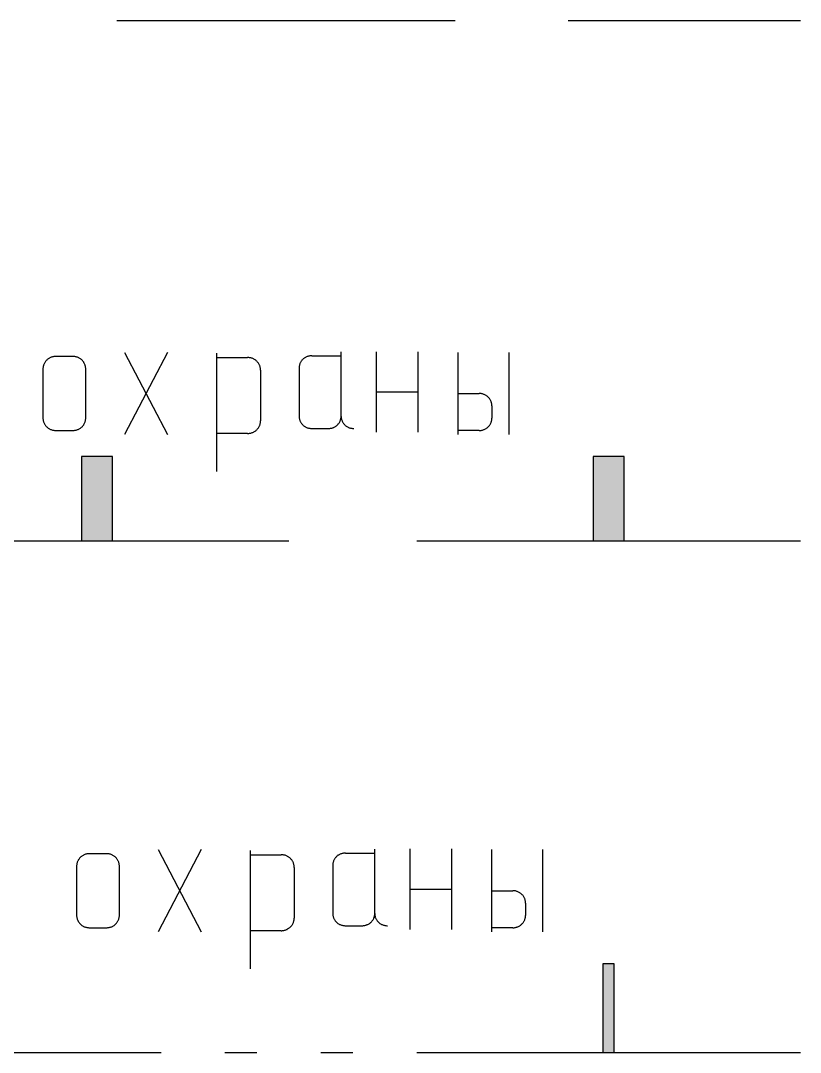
# Model space of a CAD drawing. Extents: x -2918 to -212, y 225 to 5715.
# Drawn here: x -447.81 to -437.94, y 924.28 to 937.34 of the extents above; entities that cross this region are included whole.
import ezdxf

# ---------------------------------------------------------------- set-up
doc = ezdxf.new("R2010")
doc.units = 0
doc.layers.get('0').update_dxf_attribs({"linetype": 'CONTINUOUS'})

# ---------------------------------------------------------------- blocks, each defined once
blk = doc.blocks.new('УСЛ__ОБОЗНАЧЕНИЯ_ГЕО_2')
at = {"linetype": 'CONTINUOUS'}
for points in [[(28.877, -100.24), (28.485, -100.24), (28.485, -101.306), (28.877, -101.306)], [(35.353, -100.24), (34.962, -100.24), (34.962, -101.306), (35.353, -101.306)], [(35.229, -106.66), (35.086, -106.66), (35.086, -107.782), (35.229, -107.782)]]:
    blk.add_hatch(color=18, dxfattribs=at).paths.add_polyline_path(points)
at = {"color": 18, "linetype": 'CONTINUOUS'}
for p, q in [((28.929, -94.723), (33.216, -94.723)), ((34.645, -94.723), (37.586, -94.723)), ((28.092, -98.987), (28.084, -98.991)), ((28.1, -98.984), (28.092, -98.987)), ((28.108, -98.982), (28.1, -98.984)), ((28.116, -98.979), (28.108, -98.982)), ((28.124, -98.977), (28.116, -98.979)), ((28.133, -98.976), (28.124, -98.977)), ((28.141, -98.975), (28.133, -98.976)), ((28.15, -98.974), (28.141, -98.975)), ((28.158, -98.974), (28.15, -98.974)), ((28.375, -98.974), (28.158, -98.974)), ((28.383, -98.974), (28.375, -98.974)), ((28.392, -98.975), (28.383, -98.974)), ((28.4, -98.976), (28.392, -98.975)), ((28.408, -98.977), (28.4, -98.976)), ((28.417, -98.979), (28.408, -98.977)), ((28.425, -98.982), (28.417, -98.979)), ((28.433, -98.984), (28.425, -98.982)), ((28.441, -98.987), (28.433, -98.984)), ((28.448, -98.991), (28.441, -98.987)), ((29.571, -98.922), (29.029, -99.963)), ((29.029, -98.922), (29.571, -99.963)), ((30.195, -98.933), (30.195, -100.429)), ((30.195, -98.986), (30.584, -98.986)), ((30.593, -98.987), (30.584, -98.986)), ((30.602, -98.987), (30.593, -98.987)), ((30.61, -98.989), (30.602, -98.987)), ((30.619, -98.99), (30.61, -98.989)), ((30.627, -98.992), (30.619, -98.99)), ((31.312, -98.99), (31.305, -98.995)), ((31.319, -98.986), (31.312, -98.99)), ((31.326, -98.982), (31.319, -98.986)), ((31.334, -98.979), (31.326, -98.982)), ((31.342, -98.976), (31.334, -98.979)), ((31.35, -98.973), (31.342, -98.976)), ((31.358, -98.971), (31.35, -98.973)), ((31.366, -98.969), (31.358, -98.971)), ((31.374, -98.967), (31.366, -98.969)), ((31.382, -98.966), (31.374, -98.967)), ((31.39, -98.966), (31.382, -98.966)), ((31.399, -98.965), (31.39, -98.966)), ((31.399, -98.965), (31.771, -98.965)), ((31.771, -99.732), (31.771, -98.914)), ((32.214, -98.913), (32.214, -99.932)), ((32.743, -98.913), (32.743, -99.932)), ((33.247, -98.922), (33.247, -99.963)), ((33.896, -98.922), (33.896, -99.963)), ((27.997, -99.114), (27.996, -99.122)), ((27.998, -99.106), (27.997, -99.114)), ((27.999, -99.098), (27.998, -99.106)), ((28.001, -99.09), (27.999, -99.098)), ((28.004, -99.082), (28.001, -99.09)), ((28.007, -99.074), (28.004, -99.082)), ((28.01, -99.066), (28.007, -99.074)), ((28.014, -99.059), (28.01, -99.066)), ((28.018, -99.052), (28.014, -99.059)), ((28.022, -99.045), (28.018, -99.052)), ((28.027, -99.038), (28.022, -99.045)), ((28.032, -99.032), (28.027, -99.038)), ((28.038, -99.026), (28.032, -99.032)), ((28.043, -99.02), (28.038, -99.026)), ((28.05, -99.014), (28.043, -99.02)), ((28.056, -99.009), (28.05, -99.014)), ((28.063, -99.004), (28.056, -99.009)), ((28.07, -98.999), (28.063, -99.004)), ((28.077, -98.995), (28.07, -98.999)), ((28.084, -98.991), (28.077, -98.995)), ((28.456, -98.995), (28.448, -98.991)), ((28.463, -98.999), (28.456, -98.995)), ((28.47, -99.004), (28.463, -98.999)), ((28.477, -99.009), (28.47, -99.004)), ((28.483, -99.014), (28.477, -99.009)), ((28.49, -99.02), (28.483, -99.014)), ((28.495, -99.026), (28.49, -99.02)), ((28.501, -99.032), (28.495, -99.026)), ((28.506, -99.038), (28.501, -99.032)), ((28.511, -99.045), (28.506, -99.038)), ((28.515, -99.052), (28.511, -99.045)), ((28.519, -99.059), (28.515, -99.052)), ((28.523, -99.066), (28.519, -99.059)), ((28.526, -99.074), (28.523, -99.066)), ((28.529, -99.082), (28.526, -99.074)), ((28.531, -99.09), (28.529, -99.082)), ((28.533, -99.098), (28.531, -99.09)), ((28.535, -99.106), (28.533, -99.098)), ((28.536, -99.114), (28.535, -99.106)), ((28.537, -99.122), (28.536, -99.114)), ((30.636, -98.994), (30.627, -98.992)), ((30.644, -98.997), (30.636, -98.994)), ((30.652, -99), (30.644, -98.997)), ((30.66, -99.004), (30.652, -99)), ((30.667, -99.008), (30.66, -99.004)), ((30.675, -99.013), (30.667, -99.008)), ((30.682, -99.017), (30.675, -99.013)), ((30.689, -99.022), (30.682, -99.017)), ((30.696, -99.028), (30.689, -99.022)), ((30.702, -99.033), (30.696, -99.028)), ((30.708, -99.04), (30.702, -99.033)), ((30.714, -99.046), (30.708, -99.04)), ((30.719, -99.053), (30.714, -99.046)), ((30.724, -99.059), (30.719, -99.053)), ((30.728, -99.067), (30.724, -99.059)), ((30.733, -99.074), (30.728, -99.067)), ((30.736, -99.082), (30.733, -99.074)), ((30.74, -99.089), (30.736, -99.082)), ((30.743, -99.097), (30.74, -99.089)), ((30.745, -99.105), (30.743, -99.097)), ((30.747, -99.113), (30.745, -99.105)), ((30.749, -99.122), (30.747, -99.113)), ((31.24, -99.111), (31.239, -99.119)), ((31.239, -99.119), (31.239, -99.732)), ((31.241, -99.095), (31.24, -99.103)), ((31.24, -99.103), (31.24, -99.111)), ((31.243, -99.087), (31.241, -99.095)), ((31.245, -99.079), (31.243, -99.087)), ((31.247, -99.071), (31.245, -99.079)), ((31.25, -99.064), (31.247, -99.071)), ((31.253, -99.056), (31.25, -99.064)), ((31.257, -99.049), (31.253, -99.056)), ((31.261, -99.042), (31.257, -99.049)), ((31.265, -99.035), (31.261, -99.042)), ((31.27, -99.029), (31.265, -99.035)), ((31.275, -99.022), (31.27, -99.029)), ((31.28, -99.016), (31.275, -99.022)), ((31.286, -99.01), (31.28, -99.016)), ((31.292, -99.005), (31.286, -99.01)), ((31.299, -99), (31.292, -99.005)), ((31.305, -98.995), (31.299, -99)), ((27.996, -99.122), (27.996, -99.13)), ((27.996, -99.13), (27.996, -99.754)), ((28.537, -99.13), (28.537, -99.122)), ((28.537, -99.754), (28.537, -99.13)), ((30.75, -99.13), (30.749, -99.122)), ((30.751, -99.138), (30.75, -99.13)), ((30.751, -99.147), (30.751, -99.138)), ((30.751, -99.147), (30.751, -99.788)), ((32.214, -99.423), (32.743, -99.423)), ((33.247, -99.442), (33.518, -99.442)), ((33.526, -99.442), (33.518, -99.442)), ((33.535, -99.443), (33.526, -99.442)), ((33.543, -99.444), (33.535, -99.443)), ((33.551, -99.446), (33.543, -99.444)), ((33.56, -99.448), (33.551, -99.446)), ((33.568, -99.45), (33.56, -99.448)), ((33.576, -99.453), (33.568, -99.45)), ((33.584, -99.456), (33.576, -99.453)), ((33.591, -99.459), (33.584, -99.456)), ((33.599, -99.463), (33.591, -99.459)), ((33.606, -99.468), (33.599, -99.463)), ((33.613, -99.472), (33.606, -99.468)), ((33.62, -99.477), (33.613, -99.472)), ((33.626, -99.482), (33.62, -99.477)), ((33.633, -99.488), (33.626, -99.482)), ((33.638, -99.494), (33.633, -99.488)), ((33.644, -99.5), (33.638, -99.494)), ((33.649, -99.507), (33.644, -99.5)), ((33.654, -99.513), (33.649, -99.507)), ((33.658, -99.521), (33.654, -99.513)), ((33.662, -99.528), (33.658, -99.521)), ((33.666, -99.535), (33.662, -99.528)), ((33.669, -99.542), (33.666, -99.535)), ((33.672, -99.55), (33.669, -99.542)), ((33.675, -99.558), (33.672, -99.55)), ((33.676, -99.566), (33.675, -99.558)), ((33.678, -99.574), (33.676, -99.566)), ((33.679, -99.582), (33.678, -99.574)), ((33.68, -99.59), (33.679, -99.582)), ((33.68, -99.598), (33.68, -99.59)), ((33.68, -99.598), (33.68, -99.755)), ((27.996, -99.754), (27.996, -99.763)), ((27.996, -99.763), (27.997, -99.771)), ((27.997, -99.771), (27.998, -99.779)), ((28.535, -99.779), (28.536, -99.771)), ((28.536, -99.771), (28.537, -99.763)), ((28.537, -99.763), (28.537, -99.754)), ((31.239, -99.732), (31.24, -99.74)), ((31.24, -99.74), (31.24, -99.748)), ((31.24, -99.748), (31.241, -99.756)), ((31.241, -99.756), (31.243, -99.764)), ((31.243, -99.764), (31.245, -99.771)), ((31.245, -99.771), (31.247, -99.779)), ((31.763, -99.779), (31.765, -99.771)), ((31.765, -99.771), (31.767, -99.764)), ((31.767, -99.764), (31.769, -99.756)), ((31.769, -99.756), (31.77, -99.748)), ((31.77, -99.748), (31.771, -99.74)), ((31.771, -99.74), (31.771, -99.732)), ((31.771, -99.732), (31.771, -99.74)), ((31.771, -99.74), (31.772, -99.748)), ((31.772, -99.748), (31.773, -99.756)), ((31.773, -99.756), (31.774, -99.764)), ((31.774, -99.764), (31.776, -99.771)), ((31.776, -99.771), (31.779, -99.779)), ((33.678, -99.779), (33.679, -99.771)), ((33.679, -99.771), (33.68, -99.763)), ((33.68, -99.763), (33.68, -99.755)), ((27.998, -99.779), (27.999, -99.787)), ((27.999, -99.787), (28.001, -99.795)), ((28.001, -99.795), (28.004, -99.803)), ((28.004, -99.803), (28.007, -99.81)), ((28.007, -99.81), (28.01, -99.818)), ((28.01, -99.818), (28.014, -99.825)), ((28.014, -99.825), (28.018, -99.833)), ((28.018, -99.833), (28.022, -99.839)), ((28.022, -99.839), (28.027, -99.846)), ((28.027, -99.846), (28.032, -99.853)), ((28.032, -99.853), (28.038, -99.859)), ((28.038, -99.859), (28.043, -99.865)), ((28.043, -99.865), (28.05, -99.87)), ((28.05, -99.87), (28.056, -99.876)), ((28.056, -99.876), (28.063, -99.881)), ((28.063, -99.881), (28.07, -99.885)), ((28.07, -99.885), (28.077, -99.889)), ((28.077, -99.889), (28.084, -99.894)), ((28.084, -99.894), (28.092, -99.897)), ((28.092, -99.897), (28.1, -99.9)), ((28.1, -99.9), (28.108, -99.903)), ((28.108, -99.903), (28.116, -99.905)), ((28.417, -99.905), (28.425, -99.903)), ((28.425, -99.903), (28.433, -99.9)), ((28.433, -99.9), (28.441, -99.897)), ((28.441, -99.897), (28.448, -99.894)), ((28.448, -99.894), (28.456, -99.889)), ((28.456, -99.889), (28.463, -99.885)), ((28.463, -99.885), (28.47, -99.881)), ((28.47, -99.881), (28.477, -99.876)), ((28.477, -99.876), (28.483, -99.87)), ((28.483, -99.87), (28.49, -99.865)), ((28.49, -99.865), (28.495, -99.859)), ((28.495, -99.859), (28.501, -99.853)), ((28.501, -99.853), (28.506, -99.846)), ((28.506, -99.846), (28.511, -99.839)), ((28.511, -99.839), (28.515, -99.833)), ((28.515, -99.833), (28.519, -99.825)), ((28.519, -99.825), (28.523, -99.818)), ((28.523, -99.818), (28.526, -99.81)), ((28.526, -99.81), (28.529, -99.803)), ((28.529, -99.803), (28.531, -99.795)), ((28.531, -99.795), (28.533, -99.787)), ((28.533, -99.787), (28.535, -99.779)), ((30.696, -99.907), (30.702, -99.901)), ((30.702, -99.901), (30.708, -99.895)), ((30.708, -99.895), (30.714, -99.889)), ((30.714, -99.889), (30.719, -99.882)), ((30.719, -99.882), (30.724, -99.875)), ((30.724, -99.875), (30.728, -99.868)), ((30.728, -99.868), (30.733, -99.861)), ((30.733, -99.861), (30.736, -99.853)), ((30.736, -99.853), (30.74, -99.846)), ((30.74, -99.846), (30.743, -99.838)), ((30.743, -99.838), (30.745, -99.83)), ((30.745, -99.83), (30.747, -99.821)), ((30.747, -99.821), (30.749, -99.813)), ((30.749, -99.813), (30.75, -99.805)), ((30.75, -99.805), (30.751, -99.796)), ((30.751, -99.796), (30.751, -99.788)), ((31.247, -99.779), (31.25, -99.787)), ((31.25, -99.787), (31.253, -99.794)), ((31.253, -99.794), (31.257, -99.801)), ((31.257, -99.801), (31.261, -99.808)), ((31.261, -99.808), (31.265, -99.815)), ((31.265, -99.815), (31.27, -99.822)), ((31.27, -99.822), (31.275, -99.828)), ((31.275, -99.828), (31.28, -99.834)), ((31.28, -99.834), (31.286, -99.84)), ((31.286, -99.84), (31.292, -99.846)), ((31.292, -99.846), (31.299, -99.851)), ((31.299, -99.851), (31.305, -99.856)), ((31.305, -99.856), (31.312, -99.86)), ((31.312, -99.86), (31.319, -99.864)), ((31.319, -99.864), (31.326, -99.868)), ((31.326, -99.868), (31.334, -99.872)), ((31.334, -99.872), (31.342, -99.875)), ((31.342, -99.875), (31.35, -99.878)), ((31.35, -99.878), (31.358, -99.88)), ((31.358, -99.88), (31.366, -99.882)), ((31.366, -99.882), (31.374, -99.883)), ((31.374, -99.883), (31.382, -99.884)), ((31.382, -99.884), (31.39, -99.885)), ((31.39, -99.885), (31.399, -99.885)), ((31.399, -99.885), (31.611, -99.885)), ((31.611, -99.885), (31.62, -99.885)), ((31.62, -99.885), (31.628, -99.884)), ((31.628, -99.884), (31.636, -99.883)), ((31.636, -99.883), (31.645, -99.882)), ((31.645, -99.882), (31.653, -99.88)), ((31.653, -99.88), (31.661, -99.878)), ((31.661, -99.878), (31.669, -99.875)), ((31.669, -99.875), (31.676, -99.872)), ((31.676, -99.872), (31.684, -99.868)), ((31.684, -99.868), (31.691, -99.864)), ((31.691, -99.864), (31.698, -99.86)), ((31.698, -99.86), (31.705, -99.856)), ((31.705, -99.856), (31.712, -99.851)), ((31.712, -99.851), (31.718, -99.846)), ((31.718, -99.846), (31.724, -99.84)), ((31.724, -99.84), (31.73, -99.834)), ((31.73, -99.834), (31.735, -99.828)), ((31.735, -99.828), (31.74, -99.822)), ((31.74, -99.822), (31.745, -99.815)), ((31.745, -99.815), (31.749, -99.808)), ((31.749, -99.808), (31.753, -99.801)), ((31.753, -99.801), (31.757, -99.794)), ((31.757, -99.794), (31.76, -99.787)), ((31.76, -99.787), (31.763, -99.779)), ((31.779, -99.779), (31.782, -99.787)), ((31.782, -99.787), (31.784, -99.794)), ((31.784, -99.794), (31.788, -99.801)), ((31.788, -99.801), (31.792, -99.808)), ((31.792, -99.808), (31.796, -99.815)), ((31.796, -99.815), (31.801, -99.822)), ((31.801, -99.822), (31.806, -99.828)), ((31.806, -99.828), (31.812, -99.834)), ((31.812, -99.834), (31.818, -99.84)), ((31.818, -99.84), (31.823, -99.846)), ((31.823, -99.846), (31.83, -99.851)), ((31.83, -99.851), (31.836, -99.856)), ((31.836, -99.856), (31.843, -99.86)), ((31.843, -99.86), (31.851, -99.864)), ((31.851, -99.864), (31.858, -99.868)), ((31.858, -99.868), (31.865, -99.872)), ((31.865, -99.872), (31.873, -99.875)), ((31.873, -99.875), (31.881, -99.878)), ((31.881, -99.878), (31.889, -99.88)), ((31.889, -99.88), (31.897, -99.882)), ((31.897, -99.882), (31.905, -99.883)), ((31.905, -99.883), (31.914, -99.884)), ((31.914, -99.884), (31.922, -99.885)), ((31.922, -99.885), (31.93, -99.885)), ((33.56, -99.905), (33.568, -99.903)), ((33.568, -99.903), (33.576, -99.9)), ((33.576, -99.9), (33.584, -99.897)), ((33.584, -99.897), (33.591, -99.894)), ((33.591, -99.894), (33.599, -99.89)), ((33.599, -99.89), (33.606, -99.886)), ((33.606, -99.886), (33.613, -99.881)), ((33.613, -99.881), (33.62, -99.876)), ((33.62, -99.876), (33.626, -99.871)), ((33.626, -99.871), (33.633, -99.865)), ((33.633, -99.865), (33.638, -99.859)), ((33.638, -99.859), (33.644, -99.853)), ((33.644, -99.853), (33.649, -99.846)), ((33.649, -99.846), (33.654, -99.84)), ((33.654, -99.84), (33.658, -99.833)), ((33.658, -99.833), (33.662, -99.825)), ((33.662, -99.825), (33.666, -99.818)), ((33.666, -99.818), (33.669, -99.811)), ((33.669, -99.811), (33.672, -99.803)), ((33.672, -99.803), (33.675, -99.795)), ((33.675, -99.795), (33.676, -99.787)), ((33.676, -99.787), (33.678, -99.779)), ((28.116, -99.905), (28.124, -99.907)), ((28.124, -99.907), (28.133, -99.908)), ((28.133, -99.908), (28.141, -99.91)), ((28.141, -99.91), (28.15, -99.91)), ((28.15, -99.91), (28.158, -99.91)), ((28.158, -99.91), (28.375, -99.91)), ((28.375, -99.91), (28.383, -99.91)), ((28.383, -99.91), (28.392, -99.91)), ((28.392, -99.91), (28.4, -99.908)), ((28.4, -99.908), (28.408, -99.907)), ((28.408, -99.907), (28.417, -99.905)), ((30.584, -99.948), (30.195, -99.948)), ((30.584, -99.948), (30.593, -99.948)), ((30.593, -99.948), (30.602, -99.947)), ((30.602, -99.947), (30.61, -99.946)), ((30.61, -99.946), (30.619, -99.945)), ((30.619, -99.945), (30.627, -99.943)), ((30.627, -99.943), (30.636, -99.94)), ((30.636, -99.94), (30.644, -99.938)), ((30.644, -99.938), (30.652, -99.934)), ((30.652, -99.934), (30.66, -99.931)), ((30.66, -99.931), (30.667, -99.927)), ((30.667, -99.927), (30.675, -99.922)), ((30.675, -99.922), (30.682, -99.918)), ((30.682, -99.918), (30.689, -99.913)), ((30.689, -99.913), (30.696, -99.907)), ((33.518, -99.911), (33.247, -99.911)), ((33.518, -99.911), (33.526, -99.911)), ((33.526, -99.911), (33.535, -99.91)), ((33.535, -99.91), (33.543, -99.909)), ((33.543, -99.909), (33.551, -99.907)), ((33.551, -99.907), (33.56, -99.905)), ((28.877, -100.24), (28.485, -100.24)), ((28.485, -100.24), (28.485, -101.306)), ((28.877, -101.306), (28.877, -100.24)), ((35.353, -100.24), (34.962, -100.24)), ((34.962, -100.24), (34.962, -101.306)), ((35.353, -101.306), (35.353, -100.24)), ((26.252, -101.306), (31.11, -101.306)), ((28.485, -101.306), (28.877, -101.306)), ((32.729, -101.306), (37.586, -101.306)), ((34.962, -101.306), (35.353, -101.306)), ((29.997, -105.216), (29.455, -106.257)), ((29.455, -105.216), (29.997, -106.257)), ((30.621, -105.227), (30.621, -106.723)), ((32.197, -106.025), (32.197, -105.208)), ((32.639, -105.207), (32.639, -106.226)), ((33.169, -105.207), (33.169, -106.226)), ((33.673, -105.216), (33.673, -106.257)), ((34.322, -105.216), (34.322, -106.257)), ((28.427, -105.384), (28.425, -105.391)), ((28.43, -105.375), (28.427, -105.384)), ((28.433, -105.368), (28.43, -105.375)), ((28.436, -105.36), (28.433, -105.368)), ((28.44, -105.353), (28.436, -105.36)), ((28.443, -105.346), (28.44, -105.353)), ((28.448, -105.339), (28.443, -105.346)), ((28.453, -105.332), (28.448, -105.339)), ((28.458, -105.326), (28.453, -105.332)), ((28.464, -105.319), (28.458, -105.326)), ((28.469, -105.313), (28.464, -105.319)), ((28.476, -105.308), (28.469, -105.313)), ((28.482, -105.302), (28.476, -105.308)), ((28.489, -105.297), (28.482, -105.302)), ((28.496, -105.293), (28.489, -105.297)), ((28.503, -105.289), (28.496, -105.293)), ((28.51, -105.285), (28.503, -105.289)), ((28.518, -105.281), (28.51, -105.285)), ((28.526, -105.278), (28.518, -105.281)), ((28.534, -105.275), (28.526, -105.278)), ((28.542, -105.273), (28.534, -105.275)), ((28.55, -105.271), (28.542, -105.273)), ((28.559, -105.27), (28.55, -105.271)), ((28.567, -105.268), (28.559, -105.27)), ((28.576, -105.268), (28.567, -105.268)), ((28.584, -105.268), (28.576, -105.268)), ((28.801, -105.268), (28.584, -105.268)), ((28.809, -105.268), (28.801, -105.268)), ((28.818, -105.268), (28.809, -105.268)), ((28.826, -105.27), (28.818, -105.268)), ((28.834, -105.271), (28.826, -105.27)), ((28.843, -105.273), (28.834, -105.271)), ((28.851, -105.275), (28.843, -105.273)), ((28.859, -105.278), (28.851, -105.275)), ((28.867, -105.281), (28.859, -105.278)), ((28.874, -105.285), (28.867, -105.281)), ((28.882, -105.289), (28.874, -105.285)), ((28.889, -105.293), (28.882, -105.289)), ((28.896, -105.297), (28.889, -105.293)), ((28.903, -105.302), (28.896, -105.297)), ((28.909, -105.308), (28.903, -105.302)), ((28.915, -105.313), (28.909, -105.308)), ((28.921, -105.319), (28.915, -105.313)), ((28.927, -105.326), (28.921, -105.319)), ((28.932, -105.332), (28.927, -105.326)), ((28.937, -105.339), (28.932, -105.332)), ((28.941, -105.346), (28.937, -105.339)), ((28.945, -105.353), (28.941, -105.346)), ((28.949, -105.36), (28.945, -105.353)), ((28.952, -105.368), (28.949, -105.36)), ((28.955, -105.375), (28.952, -105.368)), ((28.957, -105.384), (28.955, -105.375)), ((28.959, -105.391), (28.957, -105.384)), ((30.621, -105.28), (31.01, -105.28)), ((31.019, -105.281), (31.01, -105.28)), ((31.027, -105.281), (31.019, -105.281)), ((31.036, -105.282), (31.027, -105.281)), ((31.045, -105.284), (31.036, -105.282)), ((31.053, -105.286), (31.045, -105.284)), ((31.062, -105.288), (31.053, -105.286)), ((31.07, -105.291), (31.062, -105.288)), ((31.078, -105.294), (31.07, -105.291)), ((31.086, -105.298), (31.078, -105.294)), ((31.093, -105.302), (31.086, -105.298)), ((31.101, -105.306), (31.093, -105.302)), ((31.108, -105.311), (31.101, -105.306)), ((31.115, -105.316), (31.108, -105.311)), ((31.122, -105.321), (31.115, -105.316)), ((31.128, -105.327), (31.122, -105.321)), ((31.134, -105.333), (31.128, -105.327)), ((31.14, -105.34), (31.134, -105.333)), ((31.145, -105.346), (31.14, -105.34)), ((31.15, -105.353), (31.145, -105.346)), ((31.154, -105.36), (31.15, -105.353)), ((31.159, -105.368), (31.154, -105.36)), ((31.162, -105.375), (31.159, -105.368)), ((31.166, -105.383), (31.162, -105.375)), ((31.169, -105.391), (31.166, -105.383)), ((31.667, -105.388), (31.666, -105.396)), ((31.669, -105.38), (31.667, -105.388)), ((31.671, -105.373), (31.669, -105.38)), ((31.673, -105.365), (31.671, -105.373)), ((31.676, -105.358), (31.673, -105.365)), ((31.679, -105.35), (31.676, -105.358)), ((31.683, -105.343), (31.679, -105.35)), ((31.687, -105.336), (31.683, -105.343)), ((31.691, -105.329), (31.687, -105.336)), ((31.696, -105.322), (31.691, -105.329)), ((31.701, -105.316), (31.696, -105.322)), ((31.706, -105.31), (31.701, -105.316)), ((31.712, -105.304), (31.706, -105.31)), ((31.718, -105.299), (31.712, -105.304)), ((31.725, -105.293), (31.718, -105.299)), ((31.731, -105.288), (31.725, -105.293)), ((31.738, -105.284), (31.731, -105.288)), ((31.745, -105.28), (31.738, -105.284)), ((31.752, -105.276), (31.745, -105.28)), ((31.76, -105.273), (31.752, -105.276)), ((31.768, -105.269), (31.76, -105.273)), ((31.776, -105.267), (31.768, -105.269)), ((31.784, -105.264), (31.776, -105.267)), ((31.792, -105.263), (31.784, -105.264)), ((31.8, -105.261), (31.792, -105.263)), ((31.808, -105.26), (31.8, -105.261)), ((31.816, -105.259), (31.808, -105.26)), ((31.825, -105.259), (31.816, -105.259)), ((31.825, -105.259), (32.197, -105.259)), ((28.423, -105.408), (28.422, -105.416)), ((28.422, -105.416), (28.422, -105.424)), ((28.422, -105.424), (28.422, -106.048)), ((28.424, -105.399), (28.423, -105.408)), ((28.425, -105.391), (28.424, -105.399)), ((28.961, -105.399), (28.959, -105.391)), ((28.962, -105.408), (28.961, -105.399)), ((28.963, -105.416), (28.962, -105.408)), ((28.963, -105.424), (28.963, -105.416)), ((28.963, -106.048), (28.963, -105.424)), ((31.171, -105.399), (31.169, -105.391)), ((31.173, -105.407), (31.171, -105.399)), ((31.175, -105.416), (31.173, -105.407)), ((31.176, -105.424), (31.175, -105.416)), ((31.176, -105.432), (31.176, -105.424)), ((31.177, -105.441), (31.176, -105.432)), ((31.177, -105.441), (31.177, -106.082)), ((31.666, -105.404), (31.665, -105.412)), ((31.665, -105.412), (31.665, -106.025)), ((31.666, -105.396), (31.666, -105.404)), ((32.639, -105.716), (33.169, -105.716)), ((33.673, -105.736), (33.944, -105.736)), ((33.952, -105.736), (33.944, -105.736)), ((33.961, -105.737), (33.952, -105.736)), ((33.969, -105.738), (33.961, -105.737)), ((33.977, -105.739), (33.969, -105.738)), ((33.986, -105.741), (33.977, -105.739)), ((33.994, -105.744), (33.986, -105.741)), ((34.002, -105.747), (33.994, -105.744)), ((34.01, -105.75), (34.002, -105.747)), ((34.017, -105.753), (34.01, -105.75)), ((34.025, -105.757), (34.017, -105.753)), ((34.032, -105.761), (34.025, -105.757)), ((34.039, -105.766), (34.032, -105.761)), ((34.046, -105.771), (34.039, -105.766)), ((34.052, -105.776), (34.046, -105.771)), ((34.058, -105.782), (34.052, -105.776)), ((34.064, -105.788), (34.058, -105.782)), ((34.07, -105.794), (34.064, -105.788)), ((34.075, -105.801), (34.07, -105.794)), ((34.08, -105.807), (34.075, -105.801)), ((34.084, -105.814), (34.08, -105.807)), ((34.088, -105.821), (34.084, -105.814)), ((34.092, -105.829), (34.088, -105.821)), ((34.095, -105.836), (34.092, -105.829)), ((34.098, -105.844), (34.095, -105.836)), ((34.1, -105.852), (34.098, -105.844)), ((34.102, -105.86), (34.1, -105.852)), ((34.104, -105.868), (34.102, -105.86)), ((34.105, -105.876), (34.104, -105.868)), ((34.106, -105.884), (34.105, -105.876)), ((34.106, -105.892), (34.106, -105.884)), ((34.106, -105.892), (34.106, -106.048)), ((31.665, -106.025), (31.666, -106.033)), ((31.666, -106.033), (31.666, -106.041)), ((31.666, -106.041), (31.667, -106.049)), ((32.195, -106.049), (32.196, -106.041)), ((32.196, -106.033), (32.197, -106.025)), ((32.196, -106.041), (32.196, -106.033)), ((32.197, -106.025), (32.197, -106.033)), ((32.197, -106.033), (32.197, -106.041)), ((32.197, -106.041), (32.199, -106.049)), ((28.422, -106.048), (28.422, -106.056)), ((28.422, -106.056), (28.423, -106.065)), ((28.423, -106.065), (28.424, -106.073)), ((28.424, -106.073), (28.425, -106.081)), ((28.425, -106.081), (28.427, -106.089)), ((28.427, -106.089), (28.43, -106.096)), ((28.43, -106.096), (28.433, -106.104)), ((28.433, -106.104), (28.436, -106.112)), ((28.436, -106.112), (28.44, -106.119)), ((28.44, -106.119), (28.443, -106.126)), ((28.443, -106.126), (28.448, -106.133)), ((28.448, -106.133), (28.453, -106.14)), ((28.453, -106.14), (28.458, -106.146)), ((28.458, -106.146), (28.464, -106.153)), ((28.464, -106.153), (28.469, -106.159)), ((28.469, -106.159), (28.476, -106.164)), ((28.476, -106.164), (28.482, -106.17)), ((28.482, -106.17), (28.489, -106.175)), ((28.896, -106.175), (28.903, -106.17)), ((28.903, -106.17), (28.909, -106.164)), ((28.909, -106.164), (28.915, -106.159)), ((28.915, -106.159), (28.921, -106.153)), ((28.921, -106.153), (28.927, -106.146)), ((28.927, -106.146), (28.932, -106.14)), ((28.932, -106.14), (28.937, -106.133)), ((28.937, -106.133), (28.941, -106.126)), ((28.941, -106.126), (28.945, -106.119)), ((28.945, -106.119), (28.949, -106.112)), ((28.949, -106.112), (28.952, -106.104)), ((28.952, -106.104), (28.955, -106.096)), ((28.955, -106.096), (28.957, -106.089)), ((28.957, -106.089), (28.959, -106.081)), ((28.959, -106.081), (28.961, -106.073)), ((28.961, -106.073), (28.962, -106.065)), ((28.962, -106.065), (28.963, -106.056)), ((28.963, -106.056), (28.963, -106.048)), ((31.145, -106.176), (31.15, -106.169)), ((31.15, -106.169), (31.154, -106.162)), ((31.154, -106.162), (31.159, -106.154)), ((31.159, -106.154), (31.162, -106.147)), ((31.162, -106.147), (31.166, -106.139)), ((31.166, -106.139), (31.169, -106.131)), ((31.169, -106.131), (31.171, -106.123)), ((31.171, -106.123), (31.173, -106.115)), ((31.173, -106.115), (31.175, -106.107)), ((31.175, -106.107), (31.176, -106.099)), ((31.176, -106.09), (31.177, -106.082)), ((31.176, -106.099), (31.176, -106.09)), ((31.667, -106.049), (31.669, -106.057)), ((31.669, -106.057), (31.671, -106.065)), ((31.671, -106.065), (31.673, -106.073)), ((31.673, -106.073), (31.676, -106.08)), ((31.676, -106.08), (31.679, -106.088)), ((31.679, -106.088), (31.683, -106.095)), ((31.683, -106.095), (31.687, -106.102)), ((31.687, -106.102), (31.691, -106.109)), ((31.691, -106.109), (31.696, -106.116)), ((31.696, -106.116), (31.701, -106.122)), ((31.701, -106.122), (31.706, -106.128)), ((31.706, -106.128), (31.712, -106.134)), ((31.712, -106.134), (31.718, -106.139)), ((31.718, -106.139), (31.725, -106.145)), ((31.725, -106.145), (31.731, -106.149)), ((31.731, -106.149), (31.738, -106.154)), ((31.738, -106.154), (31.745, -106.158)), ((31.745, -106.158), (31.752, -106.162)), ((31.752, -106.162), (31.76, -106.165)), ((31.76, -106.165), (31.768, -106.168)), ((31.768, -106.168), (31.776, -106.171)), ((31.776, -106.171), (31.784, -106.174)), ((32.079, -106.174), (32.087, -106.171)), ((32.087, -106.171), (32.094, -106.168)), ((32.094, -106.168), (32.102, -106.165)), ((32.102, -106.165), (32.11, -106.162)), ((32.11, -106.162), (32.117, -106.158)), ((32.117, -106.158), (32.124, -106.154)), ((32.124, -106.154), (32.131, -106.149)), ((32.131, -106.149), (32.138, -106.145)), ((32.138, -106.145), (32.144, -106.139)), ((32.144, -106.139), (32.15, -106.134)), ((32.15, -106.134), (32.156, -106.128)), ((32.156, -106.128), (32.161, -106.122)), ((32.161, -106.122), (32.166, -106.116)), ((32.166, -106.116), (32.171, -106.109)), ((32.171, -106.109), (32.175, -106.102)), ((32.175, -106.102), (32.179, -106.095)), ((32.179, -106.095), (32.183, -106.088)), ((32.183, -106.088), (32.186, -106.08)), ((32.186, -106.08), (32.189, -106.073)), ((32.189, -106.073), (32.191, -106.065)), ((32.191, -106.065), (32.193, -106.057)), ((32.193, -106.057), (32.195, -106.049)), ((32.199, -106.049), (32.2, -106.057)), ((32.2, -106.057), (32.202, -106.065)), ((32.202, -106.065), (32.204, -106.073)), ((32.204, -106.073), (32.207, -106.08)), ((32.207, -106.08), (32.21, -106.088)), ((32.21, -106.088), (32.214, -106.095)), ((32.214, -106.095), (32.218, -106.102)), ((32.218, -106.102), (32.222, -106.109)), ((32.222, -106.109), (32.227, -106.116)), ((32.227, -106.116), (32.232, -106.122)), ((32.232, -106.122), (32.238, -106.128)), ((32.238, -106.128), (32.243, -106.134)), ((32.243, -106.134), (32.249, -106.139)), ((32.249, -106.139), (32.256, -106.145)), ((32.256, -106.145), (32.262, -106.149)), ((32.262, -106.149), (32.269, -106.154)), ((32.269, -106.154), (32.276, -106.158)), ((32.276, -106.158), (32.284, -106.162)), ((32.284, -106.162), (32.291, -106.165)), ((32.291, -106.165), (32.299, -106.168)), ((32.299, -106.168), (32.307, -106.171)), ((32.307, -106.171), (32.315, -106.174)), ((34.039, -106.175), (34.046, -106.17)), ((34.046, -106.17), (34.052, -106.164)), ((34.052, -106.164), (34.058, -106.159)), ((34.058, -106.159), (34.064, -106.153)), ((34.064, -106.153), (34.07, -106.147)), ((34.07, -106.147), (34.075, -106.14)), ((34.075, -106.14), (34.08, -106.133)), ((34.08, -106.133), (34.084, -106.126)), ((34.084, -106.126), (34.088, -106.119)), ((34.088, -106.119), (34.092, -106.112)), ((34.092, -106.112), (34.095, -106.104)), ((34.095, -106.104), (34.098, -106.097)), ((34.098, -106.097), (34.1, -106.089)), ((34.1, -106.089), (34.102, -106.081)), ((34.102, -106.081), (34.104, -106.073)), ((34.104, -106.073), (34.105, -106.065)), ((34.105, -106.065), (34.106, -106.057)), ((34.106, -106.057), (34.106, -106.048)), ((28.489, -106.175), (28.496, -106.179)), ((28.496, -106.179), (28.503, -106.183)), ((28.503, -106.183), (28.51, -106.187)), ((28.51, -106.187), (28.518, -106.191)), ((28.518, -106.191), (28.526, -106.194)), ((28.526, -106.194), (28.534, -106.197)), ((28.534, -106.197), (28.542, -106.199)), ((28.542, -106.199), (28.55, -106.201)), ((28.55, -106.201), (28.559, -106.202)), ((28.559, -106.202), (28.567, -106.203)), ((28.567, -106.203), (28.576, -106.204)), ((28.576, -106.204), (28.584, -106.204)), ((28.584, -106.204), (28.801, -106.204)), ((28.801, -106.204), (28.809, -106.204)), ((28.809, -106.204), (28.818, -106.203)), ((28.818, -106.203), (28.826, -106.202)), ((28.826, -106.202), (28.834, -106.201)), ((28.834, -106.201), (28.843, -106.199)), ((28.843, -106.199), (28.851, -106.197)), ((28.851, -106.197), (28.859, -106.194)), ((28.859, -106.194), (28.867, -106.191)), ((28.867, -106.191), (28.874, -106.187)), ((28.874, -106.187), (28.882, -106.183)), ((28.882, -106.183), (28.889, -106.179)), ((28.889, -106.179), (28.896, -106.175)), ((31.01, -106.242), (30.621, -106.242)), ((31.01, -106.242), (31.019, -106.242)), ((31.019, -106.242), (31.027, -106.241)), ((31.027, -106.241), (31.036, -106.24)), ((31.036, -106.24), (31.045, -106.239)), ((31.045, -106.239), (31.053, -106.237)), ((31.053, -106.237), (31.062, -106.234)), ((31.062, -106.234), (31.07, -106.231)), ((31.07, -106.231), (31.078, -106.228)), ((31.078, -106.228), (31.086, -106.225)), ((31.086, -106.225), (31.093, -106.22)), ((31.093, -106.22), (31.101, -106.216)), ((31.101, -106.216), (31.108, -106.212)), ((31.108, -106.212), (31.115, -106.206)), ((31.115, -106.206), (31.122, -106.201)), ((31.122, -106.201), (31.128, -106.195)), ((31.128, -106.195), (31.134, -106.189)), ((31.134, -106.189), (31.14, -106.183)), ((31.14, -106.183), (31.145, -106.176)), ((31.784, -106.174), (31.792, -106.175)), ((31.792, -106.175), (31.8, -106.177)), ((31.8, -106.177), (31.808, -106.178)), ((31.808, -106.178), (31.816, -106.179)), ((31.816, -106.179), (31.825, -106.179)), ((31.825, -106.179), (32.037, -106.179)), ((32.037, -106.179), (32.046, -106.179)), ((32.046, -106.179), (32.054, -106.178)), ((32.054, -106.178), (32.062, -106.177)), ((32.062, -106.177), (32.071, -106.175)), ((32.071, -106.175), (32.079, -106.174)), ((32.315, -106.174), (32.323, -106.175)), ((32.323, -106.175), (32.331, -106.177)), ((32.331, -106.177), (32.339, -106.178)), ((32.339, -106.178), (32.348, -106.179)), ((32.348, -106.179), (32.356, -106.179)), ((33.944, -106.205), (33.673, -106.205)), ((33.944, -106.205), (33.952, -106.204)), ((33.952, -106.204), (33.961, -106.204)), ((33.961, -106.204), (33.969, -106.203)), ((33.969, -106.203), (33.977, -106.201)), ((33.977, -106.201), (33.986, -106.199)), ((33.986, -106.199), (33.994, -106.197)), ((33.994, -106.197), (34.002, -106.194)), ((34.002, -106.194), (34.01, -106.191)), ((34.01, -106.191), (34.017, -106.188)), ((34.017, -106.188), (34.025, -106.184)), ((34.025, -106.184), (34.032, -106.179)), ((34.032, -106.179), (34.039, -106.175)), ((35.229, -106.66), (35.086, -106.66)), ((35.086, -106.66), (35.086, -107.782)), ((35.229, -107.782), (35.229, -106.66)), ((24.633, -107.782), (29.491, -107.782)), ((30.3, -107.782), (30.705, -107.782)), ((31.514, -107.782), (31.919, -107.782)), ((32.729, -107.782), (37.586, -107.782)), ((35.086, -107.782), (35.229, -107.782))]:
    blk.add_line(p, q, dxfattribs=at)

msp = doc.modelspace()

# ---------------------------------------------------------------- block references
msp.add_blockref('УСЛ__ОБОЗНАЧЕНИЯ_ГЕО_2', (-475.527, 1032.066))

doc.saveas('drawing.dxf')
